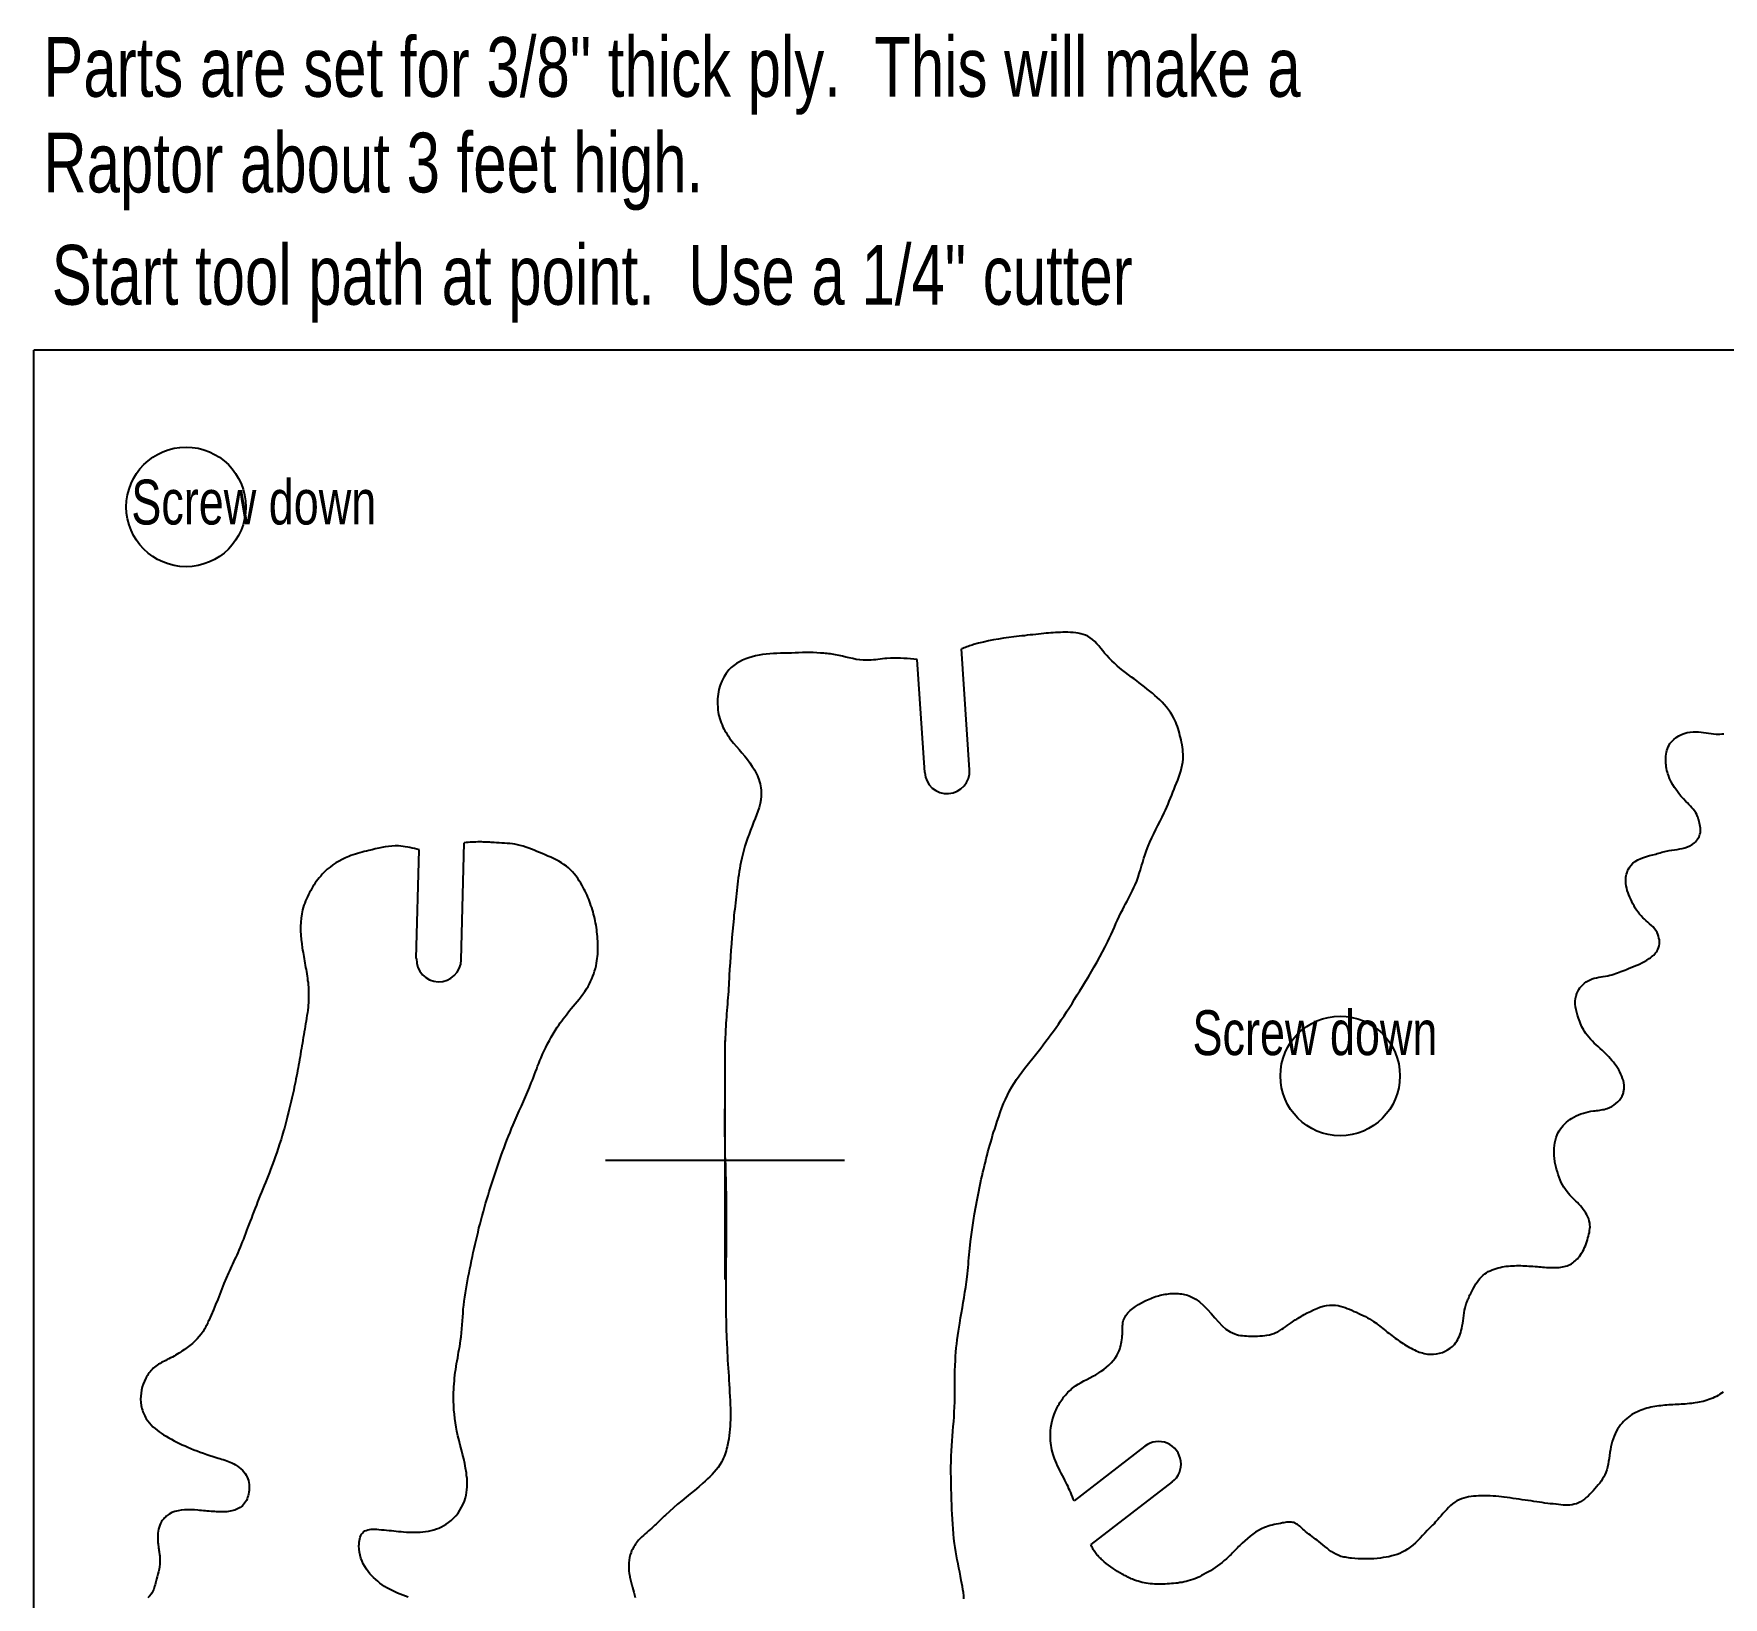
# Model space of a CAD drawing. Extents: x 0 to 30, y 0 to 26.6.
# Drawn here: x 0 to 14.13, y 13.57 to 26.65 of the extents above; entities that cross this region are included whole.
import ezdxf

# ---------------------------------------------------------------- set-up
doc = ezdxf.new("R2010")
doc.units = 0
doc.header["$MEASUREMENT"] = 0
doc.header["$PDMODE"] = 2
doc.layers.add('CK_LEVEL_1', color=7, linetype='CONTINUOUS')

msp = doc.modelspace()

# ---------------------------------------------------------------- linework, layer by layer
at = {"layer": 'CK_LEVEL_1', "color": 3, "linetype": 'CONTINUOUS'}
for p, q in [((0, 0), (0, 24)), ((30, 24), (0, 24)), ((9.295, 14.834), (8.702, 14.378)), ((9.524, 14.536), (8.842, 14.013))]:
    msp.add_line(p, q, dxfattribs=at)
at = {"layer": 'CK_LEVEL_1', "color": 5, "linetype": 'CONTINUOUS'}
for p, q in [((7.827, 20.492), (7.761, 21.503)), ((7.453, 20.468), (7.39, 21.414))]:
    msp.add_line(p, q, dxfattribs=at)
at = {"layer": 'CK_LEVEL_1', "color": 1, "linetype": 'CONTINUOUS'}
for p, q in [((3.2, 18.912), (3.224, 19.823)), ((3.575, 18.902), (3.601, 19.881))]:
    msp.add_line(p, q, dxfattribs=at)
at = {"layer": 'CK_LEVEL_1', "color": 5, "linetype": 'CONTINUOUS'}
for points in [[(7.781, 13.559), (7.78, 13.584), (7.777, 13.61), (7.773, 13.635), (7.769, 13.66), (7.764, 13.686), (7.759, 13.711), (7.753, 13.746), (7.746, 13.78), (7.739, 13.815), (7.732, 13.849), (7.725, 13.884), (7.719, 13.918), (7.713, 13.952), (7.707, 13.987), (7.702, 14.021), (7.697, 14.062), (7.693, 14.102), (7.69, 14.143), (7.687, 14.183), (7.684, 14.224), (7.682, 14.265), (7.68, 14.305), (7.679, 14.346), (7.677, 14.387), (7.676, 14.433), (7.674, 14.478), (7.673, 14.524), (7.673, 14.569), (7.672, 14.615), (7.672, 14.66), (7.673, 14.706), (7.674, 14.751), (7.676, 14.796), (7.679, 14.837), (7.682, 14.878), (7.685, 14.918), (7.688, 14.959), (7.692, 14.999), (7.695, 15.04), (7.698, 15.08), (7.7, 15.121), (7.702, 15.161), (7.704, 15.205), (7.704, 15.248), (7.705, 15.291), (7.705, 15.335), (7.705, 15.378), (7.705, 15.421), (7.706, 15.464), (7.707, 15.508), (7.709, 15.551), (7.711, 15.586), (7.714, 15.621), (7.717, 15.656), (7.721, 15.691), (7.725, 15.725), (7.73, 15.76), (7.735, 15.795), (7.74, 15.83), (7.746, 15.864), (7.753, 15.907), (7.76, 15.95), (7.768, 15.993), (7.775, 16.036), (7.782, 16.079), (7.789, 16.122), (7.796, 16.165), (7.802, 16.208), (7.807, 16.251), (7.81, 16.277), (7.813, 16.304), (7.816, 16.33), (7.818, 16.356), (7.82, 16.383), (7.823, 16.409), (7.825, 16.436), (7.828, 16.462), (7.83, 16.488), (7.837, 16.547), (7.844, 16.605), (7.852, 16.663), (7.861, 16.721), (7.87, 16.778), (7.88, 16.836), (7.891, 16.894), (7.902, 16.951), (7.914, 17.009), (7.92, 17.038), (7.926, 17.067), (7.933, 17.096), (7.939, 17.125), (7.946, 17.154), (7.953, 17.183), (7.96, 17.211), (7.967, 17.24), (7.974, 17.269), (7.982, 17.296), (7.989, 17.324), (7.997, 17.351), (8.005, 17.378), (8.013, 17.406), (8.021, 17.433), (8.029, 17.46), (8.038, 17.487), (8.047, 17.514), (8.059, 17.552), (8.072, 17.589), (8.085, 17.626), (8.099, 17.663), (8.113, 17.699), (8.129, 17.735), (8.145, 17.77), (8.163, 17.805), (8.182, 17.839), (8.201, 17.871), (8.221, 17.902), (8.242, 17.932), (8.264, 17.962), (8.287, 17.992), (8.31, 18.021), (8.333, 18.05), (8.356, 18.079), (8.379, 18.108), (8.401, 18.136), (8.423, 18.164), (8.445, 18.192), (8.467, 18.221), (8.488, 18.249), (8.509, 18.278), (8.53, 18.306), (8.551, 18.335), (8.571, 18.364), (8.595, 18.399), (8.618, 18.433), (8.64, 18.468), (8.663, 18.503), (8.685, 18.538), (8.707, 18.573), (8.729, 18.609), (8.751, 18.644), (8.773, 18.679), (8.798, 18.72), (8.823, 18.761), (8.847, 18.803), (8.871, 18.844), (8.895, 18.886), (8.918, 18.927), (8.941, 18.97), (8.963, 19.012), (8.984, 19.055), (8.998, 19.085), (9.012, 19.115), (9.025, 19.145), (9.039, 19.175), (9.052, 19.205), (9.066, 19.235), (9.08, 19.265), (9.094, 19.295), (9.109, 19.324), (9.121, 19.347), (9.133, 19.37), (9.145, 19.392), (9.157, 19.415), (9.169, 19.437), (9.181, 19.46), (9.192, 19.483), (9.203, 19.506), (9.213, 19.529), (9.226, 19.56), (9.237, 19.592), (9.247, 19.624), (9.257, 19.656), (9.267, 19.688), (9.276, 19.72), (9.286, 19.752), (9.296, 19.784), (9.307, 19.816), (9.321, 19.852), (9.336, 19.887), (9.352, 19.922), (9.369, 19.957), (9.386, 19.992), (9.404, 20.026), (9.421, 20.061), (9.438, 20.096), (9.455, 20.13), (9.466, 20.155), (9.477, 20.179), (9.488, 20.204), (9.498, 20.229), (9.509, 20.254), (9.519, 20.279), (9.529, 20.304), (9.539, 20.329), (9.549, 20.354), (9.559, 20.379), (9.569, 20.404), (9.578, 20.429), (9.587, 20.454), (9.595, 20.479), (9.602, 20.504), (9.607, 20.53), (9.611, 20.556), (9.614, 20.581), (9.615, 20.601), (9.614, 20.621), (9.613, 20.641), (9.611, 20.661), (9.608, 20.681), (9.605, 20.701), (9.601, 20.721), (9.597, 20.741), (9.592, 20.76), (9.588, 20.779), (9.583, 20.798), (9.578, 20.817), (9.572, 20.836), (9.566, 20.854), (9.56, 20.872), (9.553, 20.89), (9.545, 20.907), (9.537, 20.924), (9.523, 20.948), (9.509, 20.971), (9.493, 20.994), (9.475, 21.015), (9.457, 21.036), (9.438, 21.057), (9.419, 21.076), (9.398, 21.096), (9.378, 21.114), (9.357, 21.132), (9.335, 21.15), (9.314, 21.167), (9.292, 21.185), (9.27, 21.201), (9.248, 21.218), (9.226, 21.234), (9.204, 21.251), (9.182, 21.267), (9.158, 21.285), (9.133, 21.304), (9.109, 21.322), (9.086, 21.342), (9.062, 21.361), (9.04, 21.382), (9.017, 21.403), (8.996, 21.425), (8.975, 21.448), (8.958, 21.467), (8.942, 21.487), (8.925, 21.507), (8.909, 21.527), (8.892, 21.546), (8.875, 21.564), (8.856, 21.581), (8.837, 21.595), (8.817, 21.608), (8.798, 21.617), (8.778, 21.624), (8.758, 21.629), (8.737, 21.634), (8.716, 21.637), (8.694, 21.639), (8.672, 21.64), (8.65, 21.641), (8.628, 21.641), (8.608, 21.641), (8.588, 21.64), (8.568, 21.64), (8.548, 21.639), (8.528, 21.637), (8.509, 21.636), (8.489, 21.635), (8.47, 21.633), (8.45, 21.631), (8.427, 21.629), (8.404, 21.626), (8.381, 21.624), (8.358, 21.621), (8.335, 21.619), (8.311, 21.616), (8.288, 21.613), (8.265, 21.611), (8.242, 21.608), (8.199, 21.602), (8.156, 21.597), (8.113, 21.591), (8.071, 21.585), (8.028, 21.577), (7.986, 21.569), (7.944, 21.56), (7.903, 21.55), (7.861, 21.538), (7.85, 21.534), (7.839, 21.531), (7.828, 21.527), (7.816, 21.523), (7.805, 21.519), (7.794, 21.515), (7.783, 21.511), (7.772, 21.507), (7.761, 21.503)], [(5.783, 17.227), (5.785, 17.188), (5.786, 17.148), (5.787, 17.108), (5.788, 17.068), (5.789, 17.029), (5.79, 16.989), (5.791, 16.949), (5.792, 16.909), (5.792, 16.87), (5.792, 16.847), (5.792, 16.824), (5.793, 16.801), (5.793, 16.778), (5.793, 16.755), (5.793, 16.732), (5.793, 16.709), (5.792, 16.686), (5.792, 16.663), (5.792, 16.617), (5.792, 16.57), (5.791, 16.524), (5.791, 16.478), (5.791, 16.432), (5.79, 16.386), (5.79, 16.34), (5.79, 16.293), (5.79, 16.247), (5.789, 16.185), (5.789, 16.123), (5.789, 16.061), (5.79, 15.999), (5.79, 15.936), (5.792, 15.874), (5.793, 15.812), (5.795, 15.75), (5.797, 15.688), (5.799, 15.654), (5.801, 15.621), (5.802, 15.587), (5.804, 15.554), (5.806, 15.52), (5.808, 15.486), (5.811, 15.453), (5.813, 15.419), (5.815, 15.386), (5.817, 15.352), (5.819, 15.318), (5.821, 15.285), (5.823, 15.251), (5.825, 15.217), (5.826, 15.184), (5.827, 15.15), (5.827, 15.116), (5.827, 15.083), (5.827, 15.056), (5.826, 15.029), (5.825, 15.003), (5.823, 14.976), (5.82, 14.95), (5.817, 14.923), (5.813, 14.897), (5.809, 14.871), (5.803, 14.844), (5.8, 14.828), (5.795, 14.811), (5.791, 14.795), (5.786, 14.779), (5.78, 14.763), (5.774, 14.747), (5.767, 14.731), (5.76, 14.716), (5.752, 14.701), (5.739, 14.679), (5.725, 14.657), (5.709, 14.637), (5.692, 14.617), (5.674, 14.597), (5.656, 14.578), (5.637, 14.56), (5.617, 14.542), (5.597, 14.524), (5.562, 14.494), (5.527, 14.465), (5.492, 14.436), (5.456, 14.407), (5.421, 14.378), (5.386, 14.349), (5.351, 14.32), (5.317, 14.289), (5.284, 14.258), (5.273, 14.248), (5.262, 14.237), (5.251, 14.226), (5.24, 14.215), (5.229, 14.205), (5.218, 14.194), (5.207, 14.183), (5.196, 14.173), (5.185, 14.162), (5.171, 14.15), (5.156, 14.137), (5.142, 14.125), (5.128, 14.113), (5.113, 14.101), (5.099, 14.088), (5.086, 14.075), (5.072, 14.062), (5.059, 14.048), (5.051, 14.038), (5.042, 14.027), (5.034, 14.017), (5.027, 14.005), (5.019, 13.994), (5.013, 13.982), (5.007, 13.97), (5.001, 13.958), (4.996, 13.946), (4.989, 13.925), (4.984, 13.904), (4.98, 13.882), (4.978, 13.86), (4.977, 13.837), (4.978, 13.815), (4.979, 13.793), (4.981, 13.77), (4.985, 13.748), (4.987, 13.738), (4.989, 13.727), (4.991, 13.716), (4.994, 13.706), (4.996, 13.695), (4.999, 13.684), (5.002, 13.674), (5.005, 13.663), (5.008, 13.653), (5.014, 13.632), (5.02, 13.612), (5.026, 13.591), (5.032, 13.57)]]:
    msp.add_lwpolyline(points, dxfattribs=at)
at = {"layer": 'CK_LEVEL_1', "color": 6, "linetype": 'CONTINUOUS'}
for points in [[(7.39, 21.414), (7.362, 21.417), (7.334, 21.419), (7.306, 21.421), (7.278, 21.423), (7.25, 21.425), (7.222, 21.425), (7.194, 21.425), (7.166, 21.425), (7.137, 21.423), (7.118, 21.421), (7.099, 21.419), (7.08, 21.416), (7.061, 21.414), (7.043, 21.412), (7.024, 21.41), (7.005, 21.408), (6.986, 21.407), (6.967, 21.407), (6.938, 21.408), (6.909, 21.411), (6.88, 21.415), (6.851, 21.421), (6.822, 21.427), (6.794, 21.434), (6.765, 21.441), (6.736, 21.447), (6.707, 21.453), (6.693, 21.455), (6.679, 21.458), (6.665, 21.46), (6.651, 21.462), (6.637, 21.463), (6.622, 21.465), (6.608, 21.466), (6.594, 21.467), (6.58, 21.468), (6.55, 21.47), (6.52, 21.471), (6.489, 21.471), (6.459, 21.471), (6.429, 21.471), (6.398, 21.47), (6.368, 21.469), (6.338, 21.468), (6.307, 21.468), (6.277, 21.467), (6.247, 21.466), (6.217, 21.465), (6.187, 21.463), (6.157, 21.461), (6.127, 21.459), (6.097, 21.455), (6.067, 21.45), (6.037, 21.444), (6.009, 21.437), (5.982, 21.428), (5.955, 21.418), (5.929, 21.407), (5.903, 21.394), (5.879, 21.38), (5.856, 21.363), (5.834, 21.346), (5.814, 21.326), (5.791, 21.298), (5.772, 21.267), (5.755, 21.233), (5.742, 21.198), (5.731, 21.162), (5.724, 21.124), (5.72, 21.086), (5.719, 21.048), (5.721, 21.01), (5.723, 20.991), (5.726, 20.973), (5.729, 20.954), (5.733, 20.936), (5.738, 20.918), (5.744, 20.9), (5.75, 20.883), (5.757, 20.866), (5.765, 20.849), (5.773, 20.833), (5.782, 20.818), (5.791, 20.802), (5.801, 20.787), (5.811, 20.772), (5.821, 20.757), (5.832, 20.743), (5.843, 20.729), (5.854, 20.714), (5.877, 20.687), (5.9, 20.66), (5.924, 20.632), (5.947, 20.605), (5.969, 20.577), (5.99, 20.549), (6.01, 20.52), (6.029, 20.49), (6.045, 20.458), (6.053, 20.442), (6.06, 20.425), (6.066, 20.409), (6.071, 20.392), (6.076, 20.374), (6.08, 20.357), (6.083, 20.34), (6.085, 20.322), (6.086, 20.305), (6.085, 20.272), (6.082, 20.24), (6.076, 20.209), (6.067, 20.177), (6.057, 20.145), (6.046, 20.114), (6.034, 20.083), (6.021, 20.052), (6.008, 20.021), (5.995, 19.987), (5.983, 19.954), (5.971, 19.92), (5.96, 19.887), (5.949, 19.853), (5.94, 19.82), (5.93, 19.786), (5.922, 19.752), (5.915, 19.717), (5.91, 19.692), (5.905, 19.666), (5.901, 19.64), (5.897, 19.614), (5.893, 19.588), (5.89, 19.561), (5.887, 19.535), (5.884, 19.509), (5.881, 19.483), (5.878, 19.456), (5.875, 19.43), (5.872, 19.404), (5.869, 19.378), (5.866, 19.351), (5.863, 19.325), (5.86, 19.299), (5.857, 19.273), (5.855, 19.247), (5.85, 19.194), (5.845, 19.141), (5.84, 19.088), (5.836, 19.035), (5.832, 18.982), (5.829, 18.929), (5.825, 18.877), (5.821, 18.824), (5.818, 18.771), (5.816, 18.744), (5.815, 18.717), (5.813, 18.691), (5.811, 18.664), (5.81, 18.638), (5.808, 18.611), (5.806, 18.585), (5.804, 18.558), (5.802, 18.531), (5.8, 18.505), (5.798, 18.478), (5.796, 18.451), (5.794, 18.425), (5.792, 18.398), (5.79, 18.372), (5.788, 18.345), (5.787, 18.318), (5.785, 18.292), (5.783, 18.242), (5.782, 18.193), (5.781, 18.143), (5.781, 18.093), (5.781, 18.044), (5.781, 17.994), (5.782, 17.945), (5.782, 17.895), (5.782, 17.846), (5.782, 17.812), (5.781, 17.777), (5.781, 17.743), (5.78, 17.709), (5.78, 17.675), (5.779, 17.641), (5.779, 17.607), (5.779, 17.573), (5.779, 17.539), (5.779, 17.505), (5.779, 17.47), (5.779, 17.436), (5.78, 17.402), (5.78, 17.368), (5.781, 17.333), (5.782, 17.299), (5.782, 17.265), (5.783, 17.23), (5.783, 17.23), (5.783, 17.23), (5.783, 17.229), (5.783, 17.229), (5.783, 17.229), (5.783, 17.228), (5.783, 17.228), (5.783, 17.228), (5.783, 17.227)], [(8.702, 14.378), (8.695, 14.395), (8.688, 14.412), (8.681, 14.429), (8.674, 14.446), (8.667, 14.463), (8.659, 14.479), (8.652, 14.496), (8.644, 14.512), (8.636, 14.529), (8.626, 14.549), (8.616, 14.569), (8.605, 14.59), (8.595, 14.61), (8.584, 14.63), (8.574, 14.65), (8.564, 14.671), (8.555, 14.691), (8.546, 14.712), (8.539, 14.73), (8.533, 14.748), (8.527, 14.766), (8.522, 14.785), (8.517, 14.803), (8.514, 14.822), (8.51, 14.841), (8.508, 14.86), (8.506, 14.879), (8.505, 14.907), (8.505, 14.935), (8.506, 14.963), (8.509, 14.991), (8.514, 15.019), (8.52, 15.046), (8.527, 15.073), (8.536, 15.1), (8.546, 15.126), (8.552, 15.139), (8.558, 15.151), (8.564, 15.163), (8.57, 15.175), (8.577, 15.187), (8.584, 15.199), (8.591, 15.21), (8.599, 15.222), (8.607, 15.233), (8.615, 15.244), (8.624, 15.255), (8.633, 15.265), (8.642, 15.275), (8.651, 15.285), (8.661, 15.295), (8.671, 15.304), (8.681, 15.313), (8.692, 15.321), (8.714, 15.338), (8.737, 15.353), (8.761, 15.366), (8.785, 15.38), (8.809, 15.393), (8.834, 15.405), (8.859, 15.419), (8.883, 15.432), (8.908, 15.447), (8.93, 15.461), (8.952, 15.477), (8.973, 15.494), (8.993, 15.512), (9.012, 15.531), (9.029, 15.55), (9.045, 15.571), (9.059, 15.593), (9.072, 15.616), (9.078, 15.631), (9.084, 15.646), (9.089, 15.661), (9.094, 15.676), (9.097, 15.692), (9.1, 15.708), (9.103, 15.724), (9.104, 15.74), (9.105, 15.756), (9.106, 15.771), (9.106, 15.785), (9.106, 15.799), (9.106, 15.814), (9.106, 15.828), (9.107, 15.842), (9.109, 15.855), (9.111, 15.869), (9.114, 15.882), (9.123, 15.906), (9.136, 15.928), (9.152, 15.949), (9.171, 15.968), (9.193, 15.986), (9.216, 16.003), (9.24, 16.018), (9.265, 16.033), (9.29, 16.046), (9.303, 16.052), (9.316, 16.059), (9.329, 16.065), (9.343, 16.07), (9.356, 16.076), (9.369, 16.081), (9.382, 16.085), (9.396, 16.09), (9.409, 16.093), (9.423, 16.097), (9.436, 16.1), (9.45, 16.103), (9.464, 16.105), (9.478, 16.107), (9.492, 16.109), (9.506, 16.11), (9.52, 16.111), (9.534, 16.112), (9.548, 16.112), (9.561, 16.111), (9.574, 16.111), (9.588, 16.109), (9.601, 16.108), (9.614, 16.106), (9.627, 16.103), (9.64, 16.1), (9.652, 16.096), (9.664, 16.092), (9.676, 16.087), (9.687, 16.082), (9.698, 16.076), (9.71, 16.07), (9.72, 16.063), (9.731, 16.056), (9.741, 16.049), (9.752, 16.041), (9.786, 16.011), (9.818, 15.978), (9.849, 15.943), (9.879, 15.908), (9.909, 15.874), (9.94, 15.842), (9.973, 15.814), (10.008, 15.79), (10.046, 15.773), (10.061, 15.768), (10.077, 15.764), (10.093, 15.761), (10.11, 15.759), (10.127, 15.757), (10.144, 15.756), (10.161, 15.755), (10.178, 15.755), (10.196, 15.755), (10.216, 15.755), (10.237, 15.755), (10.257, 15.756), (10.277, 15.757), (10.297, 15.759), (10.316, 15.762), (10.336, 15.765), (10.354, 15.77), (10.373, 15.776), (10.39, 15.784), (10.407, 15.792), (10.423, 15.801), (10.439, 15.812), (10.455, 15.822), (10.471, 15.833), (10.486, 15.844), (10.502, 15.856), (10.517, 15.867), (10.529, 15.875), (10.541, 15.883), (10.553, 15.891), (10.565, 15.898), (10.577, 15.906), (10.59, 15.913), (10.602, 15.92), (10.614, 15.928), (10.627, 15.935), (10.653, 15.949), (10.679, 15.962), (10.705, 15.975), (10.732, 15.986), (10.759, 15.996), (10.787, 16.004), (10.814, 16.01), (10.842, 16.014), (10.87, 16.014), (10.89, 16.013), (10.91, 16.01), (10.929, 16.005), (10.949, 16), (10.969, 15.994), (10.988, 15.986), (11.007, 15.979), (11.027, 15.971), (11.046, 15.962), (11.065, 15.954), (11.084, 15.945), (11.102, 15.936), (11.12, 15.927), (11.139, 15.918), (11.156, 15.909), (11.174, 15.899), (11.191, 15.888), (11.208, 15.877), (11.221, 15.868), (11.234, 15.859), (11.247, 15.849), (11.259, 15.839), (11.272, 15.829), (11.284, 15.819), (11.297, 15.809), (11.309, 15.799), (11.322, 15.789), (11.335, 15.779), (11.348, 15.769), (11.361, 15.759), (11.374, 15.749), (11.387, 15.739), (11.401, 15.729), (11.414, 15.72), (11.428, 15.71), (11.441, 15.701), (11.454, 15.692), (11.467, 15.684), (11.481, 15.676), (11.494, 15.668), (11.508, 15.66), (11.521, 15.653), (11.535, 15.645), (11.549, 15.639), (11.564, 15.632), (11.577, 15.627), (11.59, 15.622), (11.603, 15.618), (11.617, 15.614), (11.63, 15.61), (11.644, 15.607), (11.658, 15.605), (11.672, 15.604), (11.686, 15.603), (11.71, 15.604), (11.735, 15.607), (11.759, 15.612), (11.783, 15.619), (11.806, 15.629), (11.827, 15.64), (11.848, 15.654), (11.867, 15.669), (11.884, 15.686), (11.894, 15.698), (11.903, 15.712), (11.911, 15.726), (11.919, 15.74), (11.926, 15.755), (11.932, 15.77), (11.937, 15.786), (11.941, 15.802), (11.945, 15.818), (11.95, 15.84), (11.953, 15.862), (11.956, 15.884), (11.959, 15.906), (11.962, 15.928), (11.965, 15.949), (11.969, 15.971), (11.974, 15.992), (11.979, 16.013), (11.983, 16.026), (11.988, 16.038), (11.992, 16.05), (11.997, 16.063), (12.003, 16.075), (12.008, 16.087), (12.014, 16.099), (12.02, 16.111), (12.026, 16.123), (12.035, 16.14), (12.044, 16.157), (12.054, 16.175), (12.064, 16.191), (12.074, 16.207), (12.085, 16.223), (12.097, 16.238), (12.11, 16.252), (12.124, 16.264), (12.138, 16.275), (12.152, 16.285), (12.167, 16.294), (12.183, 16.302), (12.199, 16.309), (12.216, 16.315), (12.233, 16.321), (12.25, 16.326), (12.267, 16.33), (12.284, 16.333), (12.301, 16.336), (12.318, 16.339), (12.336, 16.341), (12.353, 16.343), (12.37, 16.344), (12.387, 16.344), (12.404, 16.345), (12.421, 16.345), (12.438, 16.345), (12.455, 16.344), (12.472, 16.343), (12.49, 16.342), (12.507, 16.341), (12.524, 16.34), (12.541, 16.339), (12.558, 16.337), (12.575, 16.336), (12.591, 16.334), (12.606, 16.333), (12.622, 16.332), (12.638, 16.331), (12.654, 16.33), (12.67, 16.329), (12.686, 16.328), (12.702, 16.328), (12.718, 16.328), (12.732, 16.328), (12.746, 16.329), (12.76, 16.33), (12.773, 16.331), (12.787, 16.333), (12.801, 16.336), (12.814, 16.339), (12.827, 16.343), (12.839, 16.348), (12.851, 16.354), (12.862, 16.36), (12.873, 16.368), (12.883, 16.375), (12.893, 16.384), (12.903, 16.393), (12.912, 16.402), (12.921, 16.412), (12.929, 16.422), (12.939, 16.436), (12.948, 16.45), (12.957, 16.465), (12.965, 16.48), (12.972, 16.496), (12.979, 16.511), (12.985, 16.527), (12.991, 16.544), (12.996, 16.56), (13.001, 16.576), (13.005, 16.591), (13.009, 16.607), (13.013, 16.622), (13.015, 16.638), (13.017, 16.654), (13.018, 16.669), (13.017, 16.685), (13.016, 16.7), (13.012, 16.718), (13.007, 16.735), (13, 16.752), (12.992, 16.768), (12.983, 16.784), (12.973, 16.8), (12.962, 16.815), (12.95, 16.83), (12.938, 16.844), (12.925, 16.858), (12.912, 16.871), (12.899, 16.884), (12.887, 16.896), (12.874, 16.909), (12.861, 16.922), (12.849, 16.935), (12.837, 16.948), (12.826, 16.962), (12.812, 16.98), (12.8, 17), (12.789, 17.02), (12.778, 17.041), (12.769, 17.063), (12.76, 17.085), (12.752, 17.107), (12.745, 17.129), (12.738, 17.152), (12.735, 17.164), (12.733, 17.175), (12.73, 17.187), (12.727, 17.198), (12.725, 17.21), (12.723, 17.222), (12.721, 17.233), (12.72, 17.245), (12.719, 17.257), (12.717, 17.28), (12.717, 17.303), (12.718, 17.326), (12.72, 17.349), (12.723, 17.372), (12.728, 17.394), (12.734, 17.416), (12.742, 17.437), (12.752, 17.458), (12.761, 17.473), (12.771, 17.489), (12.782, 17.503), (12.794, 17.517), (12.807, 17.53), (12.82, 17.543), (12.834, 17.555), (12.849, 17.566), (12.864, 17.576), (12.883, 17.587), (12.902, 17.597), (12.922, 17.605), (12.942, 17.613), (12.963, 17.62), (12.983, 17.626), (13.004, 17.631), (13.025, 17.635), (13.047, 17.638), (13.06, 17.64), (13.073, 17.641), (13.086, 17.643), (13.099, 17.645), (13.111, 17.647), (13.124, 17.649), (13.137, 17.651), (13.15, 17.655), (13.162, 17.659), (13.182, 17.666), (13.2, 17.675), (13.218, 17.687), (13.235, 17.699), (13.251, 17.713), (13.265, 17.729), (13.277, 17.745), (13.287, 17.763), (13.295, 17.781), (13.297, 17.789), (13.299, 17.797), (13.301, 17.805), (13.302, 17.813), (13.303, 17.821), (13.303, 17.829), (13.304, 17.837), (13.303, 17.845), (13.303, 17.854), (13.301, 17.873), (13.297, 17.892), (13.291, 17.91), (13.285, 17.928), (13.277, 17.946), (13.268, 17.964), (13.259, 17.981), (13.249, 17.998), (13.238, 18.014), (13.226, 18.03), (13.214, 18.046), (13.201, 18.061), (13.188, 18.076), (13.175, 18.09), (13.162, 18.104), (13.148, 18.118), (13.134, 18.132), (13.119, 18.146), (13.103, 18.161), (13.086, 18.176), (13.07, 18.191), (13.054, 18.206), (13.038, 18.222), (13.022, 18.238), (13.008, 18.254), (12.994, 18.271), (12.981, 18.289), (12.973, 18.302), (12.965, 18.315), (12.957, 18.328), (12.95, 18.342), (12.944, 18.356), (12.938, 18.37), (12.932, 18.385), (12.926, 18.4), (12.921, 18.415), (12.914, 18.438), (12.907, 18.461), (12.902, 18.485), (12.898, 18.508), (12.895, 18.532), (12.895, 18.555), (12.897, 18.578), (12.901, 18.6), (12.908, 18.621), (12.915, 18.637), (12.924, 18.653), (12.934, 18.667), (12.946, 18.681), (12.959, 18.694), (12.972, 18.706), (12.987, 18.717), (13.003, 18.726), (13.019, 18.734), (13.036, 18.742), (13.054, 18.748), (13.072, 18.752), (13.091, 18.756), (13.11, 18.76), (13.128, 18.763), (13.147, 18.766), (13.166, 18.769), (13.184, 18.773), (13.2, 18.777), (13.216, 18.782), (13.231, 18.787), (13.247, 18.792), (13.262, 18.798), (13.277, 18.804), (13.292, 18.81), (13.308, 18.816), (13.323, 18.822), (13.345, 18.831), (13.367, 18.84), (13.388, 18.849), (13.41, 18.858), (13.431, 18.867), (13.452, 18.877), (13.473, 18.888), (13.494, 18.9), (13.514, 18.913), (13.524, 18.92), (13.533, 18.927), (13.543, 18.935), (13.551, 18.942), (13.56, 18.951), (13.567, 18.96), (13.574, 18.969), (13.581, 18.978), (13.586, 18.989), (13.592, 19.003), (13.596, 19.019), (13.598, 19.035), (13.598, 19.051), (13.598, 19.068), (13.595, 19.084), (13.591, 19.1), (13.586, 19.116), (13.579, 19.13), (13.569, 19.147), (13.558, 19.162), (13.545, 19.177), (13.532, 19.19), (13.517, 19.203), (13.503, 19.216), (13.488, 19.228), (13.474, 19.241), (13.46, 19.254), (13.446, 19.269), (13.432, 19.285), (13.42, 19.301), (13.408, 19.318), (13.397, 19.335), (13.387, 19.353), (13.377, 19.371), (13.368, 19.389), (13.359, 19.408), (13.351, 19.426), (13.343, 19.445), (13.336, 19.463), (13.33, 19.482), (13.325, 19.501), (13.321, 19.52), (13.318, 19.539), (13.317, 19.559), (13.317, 19.578), (13.319, 19.592), (13.321, 19.606), (13.324, 19.619), (13.328, 19.633), (13.333, 19.646), (13.338, 19.658), (13.345, 19.67), (13.352, 19.681), (13.36, 19.692), (13.377, 19.71), (13.397, 19.725), (13.418, 19.738), (13.442, 19.749), (13.466, 19.758), (13.491, 19.767), (13.517, 19.774), (13.543, 19.781), (13.569, 19.787), (13.581, 19.791), (13.594, 19.794), (13.606, 19.798), (13.619, 19.801), (13.631, 19.804), (13.643, 19.808), (13.656, 19.81), (13.668, 19.813), (13.681, 19.816), (13.703, 19.82), (13.725, 19.823), (13.747, 19.826), (13.769, 19.83), (13.79, 19.834), (13.812, 19.839), (13.833, 19.846), (13.853, 19.855), (13.872, 19.866), (13.882, 19.873), (13.891, 19.881), (13.901, 19.89), (13.909, 19.899), (13.917, 19.909), (13.924, 19.919), (13.93, 19.93), (13.935, 19.941), (13.938, 19.952), (13.941, 19.965), (13.942, 19.978), (13.942, 19.991), (13.942, 20.004), (13.94, 20.017), (13.938, 20.031), (13.935, 20.044), (13.931, 20.057), (13.928, 20.07), (13.927, 20.073), (13.926, 20.077), (13.925, 20.08), (13.924, 20.084), (13.923, 20.087), (13.922, 20.091), (13.921, 20.094), (13.92, 20.097), (13.918, 20.101), (13.911, 20.117), (13.903, 20.132), (13.893, 20.147), (13.882, 20.161), (13.87, 20.174), (13.858, 20.188), (13.845, 20.201), (13.833, 20.214), (13.82, 20.227), (13.799, 20.249), (13.779, 20.272), (13.76, 20.294), (13.743, 20.318), (13.726, 20.342), (13.71, 20.366), (13.696, 20.392), (13.684, 20.418), (13.674, 20.445), (13.669, 20.458), (13.665, 20.472), (13.661, 20.486), (13.658, 20.501), (13.656, 20.515), (13.654, 20.53), (13.653, 20.544), (13.652, 20.559), (13.652, 20.574), (13.652, 20.59), (13.653, 20.606), (13.655, 20.622), (13.658, 20.638), (13.662, 20.653), (13.667, 20.668), (13.673, 20.683), (13.679, 20.697), (13.687, 20.71), (13.702, 20.729), (13.72, 20.746), (13.739, 20.761), (13.76, 20.775), (13.783, 20.786), (13.807, 20.795), (13.832, 20.802), (13.857, 20.807), (13.882, 20.809), (13.904, 20.809), (13.925, 20.808), (13.947, 20.806), (13.968, 20.803), (13.989, 20.8), (14.01, 20.797), (14.031, 20.794), (14.052, 20.791), (14.073, 20.79), (14.089, 20.79), (14.105, 20.79), (14.122, 20.791), (14.138, 20.793)], [(3.224, 19.823), (3.205, 19.828), (3.186, 19.832), (3.166, 19.837), (3.147, 19.841), (3.128, 19.845), (3.108, 19.848), (3.089, 19.85), (3.07, 19.852), (3.05, 19.854), (3.023, 19.854), (2.995, 19.852), (2.968, 19.85), (2.94, 19.846), (2.912, 19.841), (2.885, 19.835), (2.857, 19.829), (2.83, 19.823), (2.802, 19.816), (2.783, 19.811), (2.765, 19.807), (2.746, 19.802), (2.727, 19.797), (2.708, 19.791), (2.69, 19.786), (2.672, 19.78), (2.653, 19.774), (2.635, 19.767), (2.608, 19.755), (2.58, 19.742), (2.554, 19.728), (2.528, 19.712), (2.502, 19.696), (2.478, 19.678), (2.455, 19.659), (2.433, 19.638), (2.412, 19.617), (2.4, 19.603), (2.388, 19.589), (2.377, 19.575), (2.366, 19.56), (2.355, 19.545), (2.345, 19.53), (2.335, 19.514), (2.326, 19.498), (2.317, 19.482), (2.307, 19.465), (2.298, 19.448), (2.29, 19.43), (2.281, 19.412), (2.274, 19.394), (2.266, 19.376), (2.26, 19.358), (2.254, 19.339), (2.249, 19.321), (2.241, 19.286), (2.236, 19.251), (2.233, 19.216), (2.232, 19.18), (2.232, 19.144), (2.234, 19.108), (2.237, 19.072), (2.241, 19.036), (2.246, 19.001), (2.249, 18.983), (2.252, 18.964), (2.255, 18.946), (2.258, 18.929), (2.262, 18.911), (2.265, 18.893), (2.268, 18.875), (2.271, 18.857), (2.274, 18.839), (2.278, 18.821), (2.281, 18.803), (2.284, 18.784), (2.286, 18.766), (2.289, 18.748), (2.291, 18.73), (2.294, 18.711), (2.295, 18.693), (2.297, 18.674), (2.298, 18.656), (2.299, 18.637), (2.299, 18.618), (2.299, 18.599), (2.299, 18.58), (2.298, 18.561), (2.297, 18.543), (2.296, 18.524), (2.294, 18.505), (2.292, 18.482), (2.289, 18.459), (2.285, 18.436), (2.282, 18.413), (2.278, 18.39), (2.274, 18.367), (2.27, 18.344), (2.266, 18.322), (2.262, 18.299), (2.258, 18.276), (2.254, 18.252), (2.251, 18.229), (2.247, 18.206), (2.243, 18.183), (2.239, 18.16), (2.235, 18.137), (2.231, 18.114), (2.227, 18.091), (2.223, 18.067), (2.219, 18.044), (2.215, 18.021), (2.211, 17.998), (2.206, 17.975), (2.202, 17.951), (2.197, 17.928), (2.193, 17.905), (2.188, 17.882), (2.183, 17.859), (2.178, 17.836), (2.174, 17.813), (2.169, 17.79), (2.164, 17.767), (2.158, 17.744), (2.153, 17.721), (2.148, 17.698), (2.142, 17.675), (2.137, 17.652), (2.131, 17.629), (2.126, 17.607), (2.12, 17.584), (2.114, 17.561), (2.108, 17.538), (2.102, 17.516), (2.096, 17.493), (2.089, 17.471), (2.079, 17.434), (2.068, 17.398), (2.056, 17.362), (2.045, 17.327), (2.033, 17.291), (2.02, 17.255), (2.008, 17.22), (1.995, 17.184), (1.981, 17.149), (1.971, 17.122), (1.96, 17.095), (1.949, 17.068), (1.938, 17.041), (1.927, 17.014), (1.916, 16.987), (1.905, 16.96), (1.894, 16.933), (1.883, 16.905), (1.872, 16.878), (1.862, 16.851), (1.851, 16.824), (1.841, 16.797), (1.83, 16.769), (1.82, 16.742), (1.809, 16.715), (1.799, 16.688), (1.789, 16.66), (1.78, 16.637), (1.771, 16.614), (1.762, 16.59), (1.753, 16.567), (1.744, 16.544), (1.735, 16.521), (1.725, 16.498), (1.716, 16.475), (1.706, 16.452), (1.698, 16.433), (1.689, 16.415), (1.68, 16.396), (1.672, 16.377), (1.663, 16.358), (1.654, 16.34), (1.646, 16.321), (1.637, 16.302), (1.629, 16.283), (1.61, 16.24), (1.591, 16.196), (1.574, 16.151), (1.556, 16.107), (1.539, 16.062), (1.521, 16.018), (1.503, 15.974), (1.485, 15.93), (1.465, 15.886), (1.46, 15.876), (1.455, 15.865), (1.45, 15.855), (1.445, 15.844), (1.44, 15.834), (1.434, 15.824), (1.429, 15.814), (1.423, 15.804), (1.416, 15.794), (1.401, 15.772), (1.384, 15.751), (1.366, 15.731), (1.347, 15.712), (1.327, 15.693), (1.306, 15.676), (1.284, 15.659), (1.262, 15.643), (1.239, 15.628), (1.226, 15.619), (1.213, 15.611), (1.2, 15.603), (1.186, 15.595), (1.173, 15.587), (1.159, 15.58), (1.145, 15.573), (1.131, 15.565), (1.117, 15.558), (1.105, 15.552), (1.093, 15.546), (1.08, 15.539), (1.068, 15.533), (1.056, 15.526), (1.044, 15.519), (1.032, 15.511), (1.021, 15.503), (1.01, 15.495), (1, 15.486), (0.991, 15.477), (0.982, 15.467), (0.973, 15.457), (0.965, 15.447), (0.957, 15.436), (0.95, 15.425), (0.943, 15.414), (0.936, 15.402), (0.925, 15.379), (0.915, 15.354), (0.907, 15.33), (0.901, 15.304), (0.897, 15.279), (0.895, 15.253), (0.894, 15.227), (0.896, 15.201), (0.899, 15.175), (0.902, 15.162), (0.905, 15.149), (0.908, 15.136), (0.913, 15.123), (0.917, 15.111), (0.923, 15.099), (0.928, 15.087), (0.935, 15.075), (0.941, 15.064), (0.954, 15.046), (0.967, 15.029), (0.982, 15.013), (0.997, 14.997), (1.014, 14.983), (1.031, 14.969), (1.048, 14.955), (1.066, 14.943), (1.085, 14.93), (1.107, 14.917), (1.129, 14.904), (1.151, 14.892), (1.173, 14.88), (1.196, 14.869), (1.219, 14.858), (1.242, 14.847), (1.265, 14.837), (1.288, 14.827), (1.314, 14.816), (1.34, 14.805), (1.367, 14.795), (1.393, 14.784), (1.42, 14.775), (1.447, 14.765), (1.473, 14.756), (1.5, 14.747), (1.527, 14.739), (1.542, 14.735), (1.556, 14.73), (1.571, 14.726), (1.585, 14.722), (1.6, 14.717), (1.614, 14.712), (1.628, 14.707), (1.642, 14.701), (1.656, 14.695), (1.673, 14.687), (1.688, 14.678), (1.704, 14.668), (1.718, 14.657), (1.732, 14.645), (1.745, 14.633), (1.757, 14.62), (1.767, 14.606), (1.777, 14.591), (1.784, 14.576), (1.79, 14.562), (1.795, 14.546), (1.798, 14.531), (1.801, 14.514), (1.802, 14.498), (1.802, 14.482), (1.801, 14.465), (1.799, 14.449), (1.797, 14.434), (1.793, 14.42), (1.789, 14.407), (1.784, 14.393), (1.778, 14.38), (1.771, 14.368), (1.764, 14.357), (1.755, 14.346), (1.745, 14.336), (1.736, 14.328), (1.726, 14.321), (1.715, 14.315), (1.704, 14.309), (1.693, 14.304), (1.681, 14.3), (1.669, 14.296), (1.656, 14.293), (1.644, 14.291), (1.63, 14.288), (1.615, 14.286), (1.6, 14.285), (1.586, 14.285), (1.571, 14.284), (1.557, 14.285), (1.542, 14.285), (1.528, 14.286), (1.514, 14.287), (1.498, 14.288), (1.483, 14.289), (1.467, 14.29), (1.451, 14.292), (1.436, 14.293), (1.42, 14.295), (1.404, 14.296), (1.388, 14.297), (1.372, 14.299), (1.345, 14.301), (1.317, 14.302), (1.289, 14.303), (1.261, 14.302), (1.233, 14.299), (1.207, 14.295), (1.181, 14.288), (1.156, 14.279), (1.132, 14.266), (1.124, 14.261), (1.116, 14.255), (1.108, 14.249), (1.101, 14.242), (1.094, 14.235), (1.087, 14.228), (1.081, 14.22), (1.075, 14.212), (1.069, 14.204), (1.061, 14.189), (1.054, 14.174), (1.048, 14.157), (1.044, 14.141), (1.041, 14.124), (1.038, 14.106), (1.037, 14.089), (1.037, 14.072), (1.037, 14.054), (1.037, 14.045), (1.038, 14.036), (1.039, 14.027), (1.04, 14.018), (1.041, 14.008), (1.042, 13.999), (1.043, 13.99), (1.044, 13.981), (1.045, 13.972), (1.047, 13.963), (1.048, 13.954), (1.05, 13.945), (1.051, 13.935), (1.052, 13.926), (1.053, 13.917), (1.054, 13.908), (1.055, 13.898), (1.055, 13.889), (1.055, 13.868), (1.054, 13.847), (1.051, 13.826), (1.048, 13.805), (1.044, 13.784), (1.039, 13.763), (1.033, 13.742), (1.027, 13.721), (1.022, 13.7), (1.018, 13.688), (1.015, 13.675), (1.011, 13.663), (1.007, 13.651), (1.003, 13.639), (0.998, 13.628), (0.993, 13.617), (0.987, 13.606), (0.981, 13.596), (0.969, 13.58), (0.955, 13.565)]]:
    msp.add_lwpolyline(points, dxfattribs=at)
at = {"layer": 'CK_LEVEL_1', "color": 1, "linetype": 'CONTINUOUS'}
msp.add_lwpolyline([(3.133, 13.571), (3.11, 13.579), (3.087, 13.587), (3.064, 13.596), (3.042, 13.606), (3.019, 13.616), (2.997, 13.627), (2.975, 13.638), (2.954, 13.65), (2.934, 13.662), (2.915, 13.675), (2.896, 13.689), (2.878, 13.704), (2.86, 13.719), (2.843, 13.735), (2.827, 13.751), (2.811, 13.768), (2.797, 13.786), (2.782, 13.807), (2.768, 13.828), (2.756, 13.85), (2.746, 13.873), (2.737, 13.897), (2.729, 13.922), (2.724, 13.948), (2.721, 13.974), (2.72, 14.001), (2.721, 14.016), (2.722, 14.031), (2.724, 14.046), (2.727, 14.06), (2.731, 14.074), (2.735, 14.086), (2.742, 14.098), (2.749, 14.108), (2.758, 14.117), (2.768, 14.125), (2.781, 14.13), (2.794, 14.135), (2.808, 14.137), (2.823, 14.139), (2.839, 14.14), (2.855, 14.139), (2.871, 14.139), (2.887, 14.138), (2.909, 14.136), (2.93, 14.134), (2.951, 14.132), (2.972, 14.13), (2.992, 14.128), (3.012, 14.126), (3.032, 14.124), (3.052, 14.122), (3.072, 14.12), (3.094, 14.118), (3.117, 14.116), (3.14, 14.115), (3.163, 14.114), (3.186, 14.114), (3.209, 14.114), (3.232, 14.115), (3.255, 14.117), (3.278, 14.12), (3.301, 14.124), (3.323, 14.129), (3.346, 14.135), (3.368, 14.142), (3.389, 14.15), (3.41, 14.16), (3.431, 14.17), (3.45, 14.182), (3.469, 14.195), (3.491, 14.213), (3.512, 14.232), (3.531, 14.253), (3.549, 14.275), (3.565, 14.298), (3.579, 14.323), (3.592, 14.348), (3.602, 14.375), (3.611, 14.401), (3.616, 14.424), (3.62, 14.447), (3.623, 14.47), (3.625, 14.494), (3.625, 14.517), (3.625, 14.541), (3.624, 14.564), (3.621, 14.588), (3.619, 14.611), (3.612, 14.651), (3.605, 14.69), (3.596, 14.728), (3.587, 14.767), (3.577, 14.805), (3.567, 14.843), (3.557, 14.882), (3.548, 14.92), (3.539, 14.959), (3.533, 14.994), (3.527, 15.03), (3.522, 15.066), (3.518, 15.102), (3.515, 15.138), (3.513, 15.174), (3.512, 15.21), (3.512, 15.246), (3.512, 15.282), (3.513, 15.307), (3.514, 15.331), (3.516, 15.355), (3.518, 15.38), (3.52, 15.404), (3.523, 15.428), (3.526, 15.452), (3.53, 15.477), (3.533, 15.501), (3.537, 15.525), (3.541, 15.549), (3.546, 15.573), (3.55, 15.597), (3.554, 15.621), (3.558, 15.645), (3.563, 15.669), (3.566, 15.693), (3.57, 15.718), (3.574, 15.75), (3.577, 15.783), (3.58, 15.816), (3.583, 15.849), (3.585, 15.882), (3.588, 15.915), (3.591, 15.948), (3.593, 15.981), (3.597, 16.014), (3.601, 16.048), (3.605, 16.082), (3.61, 16.116), (3.616, 16.15), (3.622, 16.183), (3.628, 16.217), (3.634, 16.251), (3.641, 16.285), (3.648, 16.318), (3.655, 16.352), (3.662, 16.387), (3.669, 16.421), (3.676, 16.455), (3.684, 16.489), (3.692, 16.523), (3.7, 16.557), (3.708, 16.591), (3.716, 16.625), (3.724, 16.66), (3.733, 16.694), (3.742, 16.728), (3.751, 16.762), (3.761, 16.796), (3.77, 16.83), (3.78, 16.864), (3.79, 16.897), (3.8, 16.931), (3.81, 16.965), (3.821, 16.998), (3.831, 17.032), (3.842, 17.065), (3.853, 17.099), (3.864, 17.132), (3.875, 17.165), (3.887, 17.199), (3.899, 17.232), (3.91, 17.265), (3.922, 17.297), (3.934, 17.33), (3.946, 17.362), (3.958, 17.395), (3.971, 17.427), (3.984, 17.459), (3.997, 17.491), (4.01, 17.523), (4.027, 17.562), (4.044, 17.601), (4.061, 17.639), (4.079, 17.678), (4.096, 17.717), (4.113, 17.755), (4.13, 17.794), (4.146, 17.833), (4.162, 17.872), (4.171, 17.895), (4.18, 17.919), (4.189, 17.942), (4.198, 17.966), (4.207, 17.989), (4.215, 18.012), (4.224, 18.036), (4.234, 18.059), (4.243, 18.082), (4.256, 18.112), (4.269, 18.141), (4.283, 18.17), (4.298, 18.199), (4.313, 18.228), (4.328, 18.256), (4.345, 18.284), (4.361, 18.311), (4.379, 18.338), (4.391, 18.356), (4.403, 18.374), (4.416, 18.392), (4.428, 18.409), (4.441, 18.426), (4.455, 18.443), (4.468, 18.46), (4.481, 18.477), (4.495, 18.494), (4.512, 18.514), (4.529, 18.534), (4.545, 18.554), (4.562, 18.574), (4.578, 18.595), (4.594, 18.615), (4.609, 18.637), (4.623, 18.658), (4.637, 18.68), (4.648, 18.7), (4.658, 18.721), (4.668, 18.742), (4.676, 18.764), (4.684, 18.786), (4.691, 18.808), (4.698, 18.83), (4.703, 18.853), (4.708, 18.875), (4.711, 18.894), (4.713, 18.912), (4.715, 18.93), (4.717, 18.948), (4.718, 18.967), (4.718, 18.985), (4.719, 19.003), (4.719, 19.022), (4.718, 19.04), (4.717, 19.059), (4.716, 19.078), (4.715, 19.097), (4.713, 19.116), (4.711, 19.135), (4.709, 19.154), (4.706, 19.173), (4.703, 19.191), (4.7, 19.21), (4.696, 19.229), (4.692, 19.247), (4.688, 19.266), (4.683, 19.284), (4.678, 19.303), (4.673, 19.321), (4.667, 19.339), (4.661, 19.357), (4.655, 19.375), (4.649, 19.392), (4.642, 19.409), (4.635, 19.426), (4.628, 19.442), (4.621, 19.459), (4.613, 19.475), (4.605, 19.491), (4.596, 19.508), (4.587, 19.524), (4.575, 19.544), (4.563, 19.564), (4.55, 19.583), (4.536, 19.602), (4.521, 19.62), (4.506, 19.638), (4.49, 19.655), (4.473, 19.67), (4.455, 19.685), (4.435, 19.7), (4.414, 19.714), (4.393, 19.726), (4.37, 19.738), (4.348, 19.749), (4.324, 19.76), (4.301, 19.77), (4.277, 19.78), (4.254, 19.79), (4.231, 19.8), (4.208, 19.809), (4.186, 19.819), (4.163, 19.828), (4.14, 19.836), (4.117, 19.845), (4.094, 19.852), (4.07, 19.859), (4.047, 19.864), (4.025, 19.868), (4.004, 19.871), (3.982, 19.874), (3.96, 19.876), (3.938, 19.878), (3.916, 19.879), (3.894, 19.88), (3.872, 19.881), (3.85, 19.883), (3.839, 19.883), (3.827, 19.884), (3.816, 19.885), (3.804, 19.885), (3.793, 19.886), (3.781, 19.887), (3.77, 19.887), (3.758, 19.887), (3.747, 19.888), (3.731, 19.888), (3.715, 19.888), (3.698, 19.887), (3.682, 19.887), (3.666, 19.886), (3.65, 19.885), (3.633, 19.884), (3.617, 19.883), (3.601, 19.881)], dxfattribs=at)
at = {"layer": 'CK_LEVEL_1', "color": 3, "linetype": 'CONTINUOUS'}
for points in [[(14.133, 15.287), (14.119, 15.277), (14.105, 15.268), (14.091, 15.259), (14.076, 15.251), (14.06, 15.243), (14.045, 15.236), (14.029, 15.229), (14.013, 15.224), (13.997, 15.218), (13.981, 15.214), (13.965, 15.209), (13.949, 15.205), (13.932, 15.202), (13.916, 15.199), (13.899, 15.197), (13.882, 15.194), (13.866, 15.192), (13.849, 15.19), (13.832, 15.189), (13.815, 15.187), (13.798, 15.186), (13.781, 15.185), (13.764, 15.184), (13.746, 15.183), (13.729, 15.182), (13.712, 15.181), (13.695, 15.18)], [(13.695, 15.18), (13.678, 15.179), (13.661, 15.178), (13.644, 15.176), (13.627, 15.175), (13.61, 15.173), (13.594, 15.171), (13.577, 15.169), (13.56, 15.166), (13.543, 15.163), (13.527, 15.16), (13.51, 15.156), (13.494, 15.152), (13.478, 15.147), (13.462, 15.142), (13.446, 15.136), (13.431, 15.13), (13.416, 15.123), (13.401, 15.116), (13.385, 15.107), (13.369, 15.098), (13.354, 15.088), (13.339, 15.077), (13.325, 15.066), (13.311, 15.054), (13.298, 15.041), (13.286, 15.028), (13.274, 15.014), (13.261, 14.996), (13.249, 14.978), (13.238, 14.958), (13.228, 14.938), (13.219, 14.917), (13.211, 14.896), (13.204, 14.874), (13.198, 14.852), (13.193, 14.83), (13.189, 14.806), (13.185, 14.781), (13.181, 14.756), (13.178, 14.732), (13.174, 14.707), (13.17, 14.683), (13.165, 14.659), (13.159, 14.636), (13.151, 14.614), (13.143, 14.595), (13.133, 14.578), (13.123, 14.56), (13.112, 14.543), (13.099, 14.526), (13.086, 14.51), (13.073, 14.494), (13.059, 14.478), (13.045, 14.462), (13.031, 14.447), (13.016, 14.432), (13.002, 14.417), (12.987, 14.404), (12.971, 14.391), (12.955, 14.379), (12.939, 14.369), (12.922, 14.36), (12.904, 14.353), (12.886, 14.348), (12.868, 14.344), (12.85, 14.342), (12.831, 14.341), (12.812, 14.341), (12.793, 14.342), (12.773, 14.344), (12.754, 14.346), (12.735, 14.348), (12.711, 14.351), (12.687, 14.353), (12.664, 14.356), (12.641, 14.359), (12.618, 14.362), (12.595, 14.366), (12.572, 14.369), (12.549, 14.372), (12.526, 14.376), (12.501, 14.379), (12.476, 14.383), (12.451, 14.387), (12.426, 14.391), (12.401, 14.395), (12.376, 14.398), (12.351, 14.402), (12.326, 14.405), (12.301, 14.408), (12.278, 14.411), (12.254, 14.413), (12.23, 14.415), (12.207, 14.417), (12.183, 14.418), (12.159, 14.419), (12.135, 14.419), (12.111, 14.419), (12.086, 14.418), (12.065, 14.417), (12.044, 14.415), (12.023, 14.413), (12.002, 14.41), (11.982, 14.405), (11.962, 14.4), (11.942, 14.394), (11.923, 14.386), (11.905, 14.377), (11.886, 14.365), (11.868, 14.352), (11.851, 14.337), (11.835, 14.321), (11.819, 14.305), (11.803, 14.287), (11.788, 14.27), (11.772, 14.252), (11.757, 14.235), (11.746, 14.222), (11.735, 14.21), (11.724, 14.198), (11.713, 14.186), (11.701, 14.175), (11.69, 14.163), (11.679, 14.151), (11.668, 14.139), (11.656, 14.128), (11.637, 14.107), (11.618, 14.086), (11.598, 14.065), (11.578, 14.045), (11.557, 14.025), (11.536, 14.007), (11.514, 13.989), (11.492, 13.973), (11.468, 13.958), (11.447, 13.947), (11.426, 13.938), (11.404, 13.929), (11.382, 13.922), (11.359, 13.916), (11.336, 13.91), (11.312, 13.906), (11.289, 13.902), (11.265, 13.898), (11.238, 13.896), (11.211, 13.893), (11.185, 13.892), (11.158, 13.891), (11.131, 13.891), (11.104, 13.892), (11.078, 13.893), (11.051, 13.895), (11.024, 13.897), (11.011, 13.899), (10.998, 13.9), (10.985, 13.902), (10.972, 13.905), (10.96, 13.907), (10.947, 13.91), (10.935, 13.913), (10.923, 13.917), (10.911, 13.922), (10.891, 13.931), (10.872, 13.942), (10.854, 13.953), (10.836, 13.966), (10.818, 13.98), (10.801, 13.994), (10.783, 14.009), (10.766, 14.023), (10.749, 14.037), (10.735, 14.048), (10.721, 14.058), (10.708, 14.068), (10.694, 14.078), (10.68, 14.089), (10.666, 14.099), (10.653, 14.11), (10.639, 14.121), (10.626, 14.132), (10.617, 14.141), (10.608, 14.149), (10.599, 14.157), (10.59, 14.165), (10.58, 14.173), (10.571, 14.18), (10.561, 14.186), (10.551, 14.191), (10.541, 14.195), (10.531, 14.197), (10.521, 14.199), (10.511, 14.199), (10.5, 14.199), (10.49, 14.199), (10.479, 14.198), (10.468, 14.196), (10.457, 14.194), (10.446, 14.192), (10.429, 14.189), (10.411, 14.186), (10.394, 14.183), (10.377, 14.179), (10.36, 14.175), (10.343, 14.171), (10.327, 14.166), (10.311, 14.161), (10.295, 14.154), (10.27, 14.143), (10.245, 14.13), (10.221, 14.115), (10.197, 14.099), (10.174, 14.082), (10.152, 14.063), (10.13, 14.044), (10.109, 14.024), (10.089, 14.004), (10.078, 13.994), (10.068, 13.983), (10.057, 13.972), (10.047, 13.961), (10.036, 13.95), (10.026, 13.94), (10.015, 13.929), (10.005, 13.919), (9.994, 13.909), (9.976, 13.893), (9.958, 13.877), (9.94, 13.862), (9.921, 13.847), (9.902, 13.833), (9.882, 13.82), (9.862, 13.806), (9.842, 13.793), (9.821, 13.781), (9.804, 13.771), (9.786, 13.761), (9.768, 13.752), (9.75, 13.743), (9.732, 13.734), (9.713, 13.726), (9.695, 13.719), (9.676, 13.713), (9.656, 13.707), (9.64, 13.703), (9.622, 13.699), (9.605, 13.695), (9.588, 13.693), (9.57, 13.69), (9.553, 13.688), (9.535, 13.686), (9.518, 13.685), (9.5, 13.684), (9.482, 13.682), (9.464, 13.681), (9.446, 13.681), (9.428, 13.68), (9.41, 13.68), (9.392, 13.68), (9.374, 13.681), (9.357, 13.682), (9.339, 13.684), (9.322, 13.686), (9.305, 13.688), (9.289, 13.692), (9.272, 13.695), (9.256, 13.699), (9.239, 13.704), (9.223, 13.709), (9.207, 13.715), (9.191, 13.721), (9.181, 13.725), (9.172, 13.73), (9.162, 13.734), (9.152, 13.739), (9.143, 13.744), (9.133, 13.749), (9.124, 13.754), (9.115, 13.759), (9.105, 13.764), (9.085, 13.776), (9.066, 13.787), (9.047, 13.8), (9.028, 13.812), (9.009, 13.826), (8.99, 13.839), (8.972, 13.853), (8.954, 13.868), (8.937, 13.883), (8.929, 13.89), (8.922, 13.897), (8.914, 13.904), (8.907, 13.912), (8.9, 13.919), (8.893, 13.927), (8.887, 13.935), (8.88, 13.943), (8.875, 13.952), (8.87, 13.958), (8.867, 13.965), (8.863, 13.971), (8.859, 13.978), (8.856, 13.985), (8.852, 13.992), (8.849, 13.999), (8.846, 14.006), (8.842, 14.013)]]:
    msp.add_lwpolyline(points, dxfattribs=at)
at = {"layer": 'CK_LEVEL_1', "color": 6, "linetype": 'CONTINUOUS'}
for centre in [(1.274, 22.69), (10.928, 17.931)]:
    msp.add_circle(centre, 0.5, dxfattribs=at)
at = {"layer": 'CK_LEVEL_1', "color": 5, "linetype": 'CONTINUOUS'}
msp.add_arc((7.64, 20.48), 0.188, 183.7623, 363.7623, dxfattribs=at)
at = {"layer": 'CK_LEVEL_1', "color": 1, "linetype": 'CONTINUOUS'}
msp.add_arc((3.388, 18.907), 0.188, 178.4986, 358.4986, dxfattribs=at)
at = {"layer": 'CK_LEVEL_1', "color": 3, "linetype": 'CONTINUOUS'}
msp.add_arc((9.409, 14.685), 0.188, 307.5136, 487.5136, dxfattribs=at)
at = {"layer": 'CK_LEVEL_1', "color": 6, "linetype": 'CONTINUOUS'}
msp.add_point((5.783, 17.227), dxfattribs=at)

# ---------------------------------------------------------------- texts
at = {"layer": 'CK_LEVEL_1', "color": 3, "linetype": 'CONTINUOUS', "width": 0.75}
for s, p in [('Parts are set for 3/8" thick ply.  This will make a', (0.08, 26.12)), ('Raptor about 3 feet high.', (0.08, 25.32)), ('Start tool path at point.  Use a 1/4" cutter', (0.15, 24.381))]:
    msp.add_text(s, height=0.5, dxfattribs=at).set_placement(p)
at = {"layer": 'CK_LEVEL_1', "color": 7, "linetype": 'CONTINUOUS', "width": 0.75}
for p in [(0.816, 22.543), (9.693, 18.105)]:
    msp.add_text('Screw down', height=0.375, dxfattribs=at).set_placement(p)

doc.saveas('drawing.dxf')
